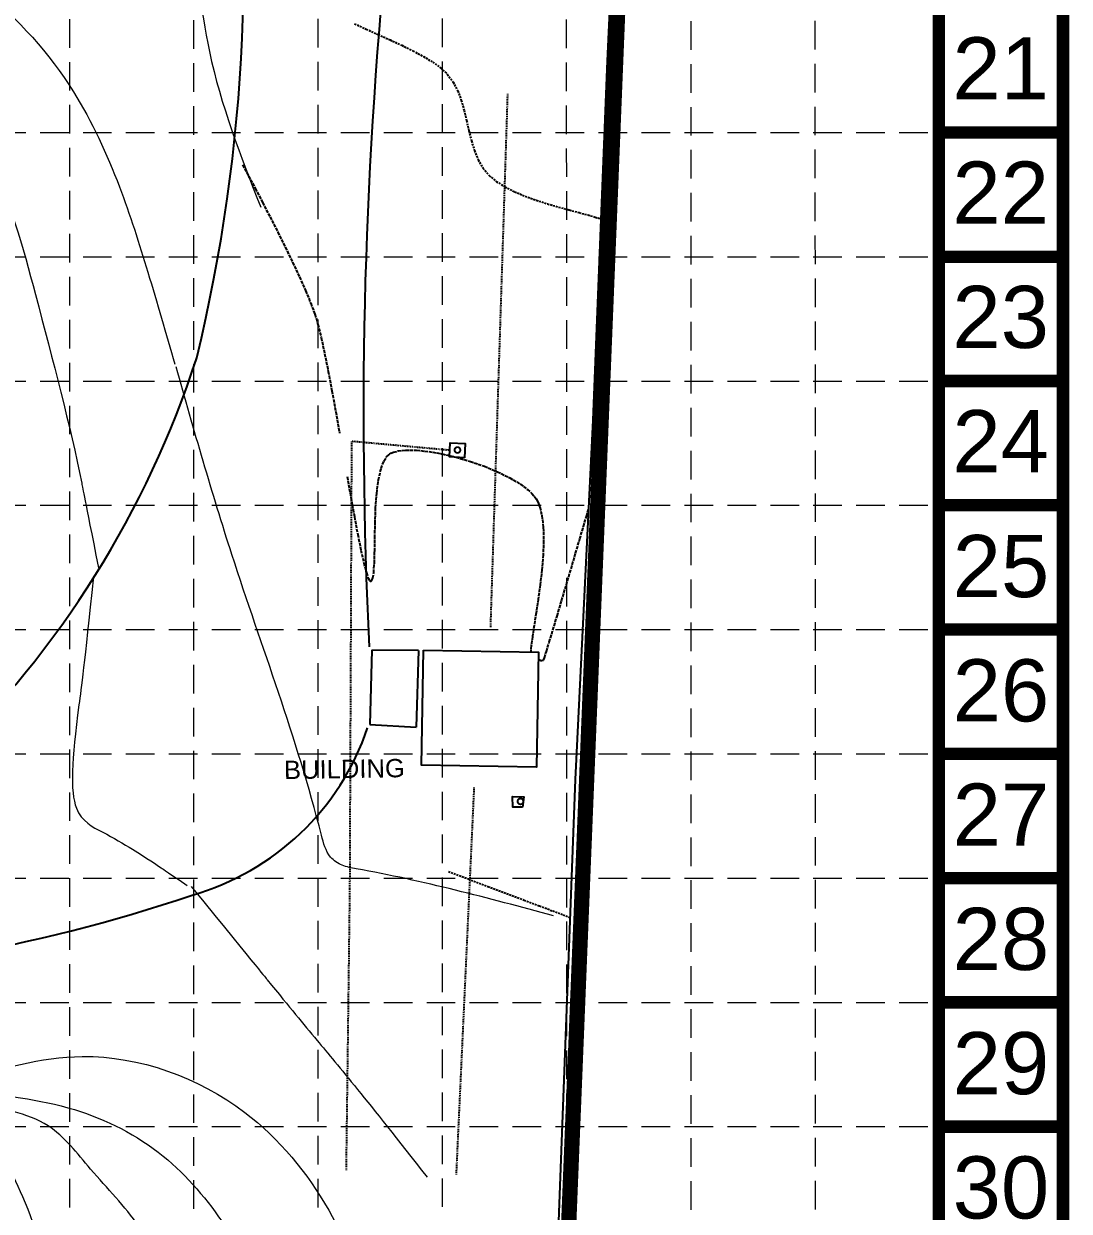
# Model space of a CAD drawing. Header units: inches. Extents: x 2507435 to 2508087, y 7097652 to 7098695.
# Drawn here: x 2507950.5 to 2508087.4, y 7098195.3 to 7098350.8 of the extents above; entities that cross this region are included whole.
import ezdxf
from ezdxf.enums import TextEntityAlignment as Align

# ---------------------------------------------------------------- set-up
doc = ezdxf.new("R2010")
doc.units = ezdxf.units.IN
doc.header["$MEASUREMENT"] = 0
for name, pattern in [('DASHED', [0.75, 0.5, -0.25]), ('DASHED7', [0.5317999999999998, 0.4379999999999999, -0.0938]), ('HIDDEN', [0.375, 0.25, -0.125]), ('HIDDEN2', [0.1875, 0.125, -0.0625])]:
    doc.linetypes.add(name, pattern=pattern)
doc.layers.add('ALT BID GRADING', color=1, linetype='Continuous', lineweight=0)
doc.layers.add('CV_GRADING_PROP', color=1, linetype='Continuous', lineweight=0)
for name, color, linetype in [('BASE', 7, 'Continuous'), ('CONT-MJR', 7, 'DASHED7'), ('CONT-MNR', 8, 'HIDDEN'), ('E-CONCRETE', 7, 'Continuous'), ('E-FENCE', 7, 'FENCE_LINE'), ('E-GRAVEL', 8, 'DASHED'), ('E-STRUCTURES', 6, 'Continuous'), ('E-UTILITIES', 5, 'Continuous'), ('GRID', 254, 'HIDDEN'), ('LIMITS OF DISTURBANCE', 1, 'HIDDEN'), ('TXT-NOTES', 2, 'Continuous'), ('WATER-STRIPE', 5, 'HIDDEN2')]:
    doc.layers.add(name, color=color, linetype=linetype)
doc.styles.get("Standard").update_dxf_attribs({"font": 'ARIAL.TTF'})
doc.linetypes.add('FENCE_LINE', pattern='A,0.75,-0.2,["x",Standard,S=0.1,R=0,X=-0.1,Y=-0.05],-0.075', length=1.025)

msp = doc.modelspace()

# ---------------------------------------------------------------- linework, layer by layer
at = {"layer": 'ALT BID GRADING', "color": 35, "linetype": 'Continuous', "lineweight": 13}
for points in [[(2507786.620919804, 7098527.458312683), (2507795.932537719, 7098516.379419497), (2507807.461209416, 7098499.982655114), (2507816.772827331, 7098485.358517302), (2507819.965836123, 7098476.794455586), (2507823.867391462, 7098468.961755048), (2507828.42768808, 7098467.591257548), (2507843.1114883, 7098470.327343912), (2507858.044162683, 7098472.814693409), (2507873.72347767, 7098475.550779773), (2507883.429714932, 7098475.79951451), (2507895.624737296, 7098475.302045036), (2507906.077611539, 7098464.35770171), (2507913.295070944, 7098447.194983576), (2507918.27263028, 7098434.509497094), (2507922.747901022, 7098421.544090598), (2507929.472141502, 7098406.402435635), (2507933.951941643, 7098395.458094439), (2507942.459692717, 7098386.203554839), (2507951.66817803, 7098381.975057925), (2507957.143492937, 7098378.492767351), (2507964.112074557, 7098375.010476776), (2507968.591878321, 7098369.040836705), (2507971.079630721, 7098363.933843055), (2507974.813826585, 7098347.152152183), (2507981.533534043, 7098326.755878213)], [(2508019.866825901, 7098233.9775914), (2507994.03451549, 7098240.134096102), (2507992.207758196, 7098240.590524695), (2507990.685456224, 7098241.655521907), (2507989.486698272, 7098244.541674105), (2507977.75513487, 7098281.266926435), (2507970.438869346, 7098305.859685774)]]:
    msp.add_spline(points, degree=3, dxfattribs=at)
at = {"layer": 'BASE', "const_width": 1.627109455971472}
for points in [[(2508086.586663205, 7097653.153363655), (2508086.586663205, 7098694.503415476), (2507435.742880816, 7098694.503415476), (2507435.742880816, 7097653.153363655)], [(2508070.315568645, 7097669.424458215), (2508070.315568645, 7098678.232320917), (2507452.013975376, 7098678.232320917), (2507452.013975376, 7097669.424458215)]]:
    msp.add_lwpolyline(points, close=True, dxfattribs=at)
for points in [[(2508086.586663205, 7098336.539335163), (2508070.315568645, 7098336.539335163)], [(2508086.586663205, 7098320.268240604), (2508070.315568645, 7098320.268240604)], [(2508086.586663205, 7098303.997146043), (2508070.315568645, 7098303.997146043)], [(2508086.586663205, 7098287.726051483), (2508070.315568645, 7098287.726051483)], [(2508086.586663205, 7098271.454956924), (2508070.315568645, 7098271.454956924)], [(2508086.586663205, 7098255.183862365), (2508070.315568645, 7098255.183862365)], [(2508086.586663205, 7098238.912767804), (2508070.315568645, 7098238.912767804)], [(2508086.586663205, 7098222.641673245), (2508070.315568645, 7098222.641673245)], [(2508086.586663205, 7098206.370578685), (2508070.315568645, 7098206.370578685)]]:
    msp.add_lwpolyline(points, dxfattribs=at)
at = {"layer": 'CONT-MJR', "color": 35, "elevation": 670}
for points in [[(2507979.147048055, 7098332.287214843), (2507979.937212323, 7098330.833605865)], [(2507981.76902176, 7098327.383722066), (2507982.758480605, 7098325.474487962)], [(2507983.762184652, 7098323.500419537), (2507984.754040741, 7098321.505037148)], [(2507984.754040741, 7098321.505037148), (2507985.707955709, 7098319.531861154)], [(2507985.707955709, 7098319.531861154), (2507986.597836395, 7098317.624411916)], [(2507986.597836395, 7098317.624411916), (2507987.397589637, 7098315.826209792)], [(2507988.622341144, 7098312.731628327), (2507989.019327039, 7098311.407757234)], [(2507989.019327039, 7098311.407757234), (2507989.446849318, 7098309.679191398)], [(2507989.446849318, 7098309.679191398), (2507989.899596002, 7098307.608570405)], [(2507990.859514669, 7098302.691721302), (2507991.356062693, 7098299.970772365)], [(2507998.294577293, 7098294.33944588), (2507998.442277838, 7098294.446068843)], [(2507998.589437156, 7098294.530737323), (2507998.92540278, 7098294.676236136)], [(2507998.92540278, 7098294.676236136), (2507999.526694068, 7098294.83675083)], [(2508001.917622843, 7098294.933892563), (2508003.536839616, 7098294.763328264)], [(2507996.944026952, 7098291.036397048), (2507997.288937435, 7098292.546779801)], [(2508008.986422816, 7098293.469334138), (2508010.812077596, 7098292.828953637)], [(2507992.848317771, 7098291.509503068), (2507993.328899869, 7098288.798404434)], [(2508012.548203941, 7098292.109907546), (2508014.138346679, 7098291.327711252)], [(2508015.526050635, 7098290.497880139), (2508016.45252, 7098289.810144519)], [(2508016.45252, 7098289.810144519), (2508017.021248369, 7098289.285631379)], [(2508017.81292742, 7098288.168833322), (2508018.085999816, 7098287.469122292)], [(2508018.085999816, 7098287.469122292), (2508018.348197177, 7098286.383705431)], [(2508018.348197177, 7098286.383705431), (2508018.530258093, 7098284.821356222)], [(2508024.176066992, 7098286.253424233), (2508024.44258978, 7098287.152331386)], [(2507996.476763828, 7098283.481243407), (2507996.510953017, 7098285.406392447)], [(2508018.573883909, 7098283.081740073), (2508018.504186755, 7098281.219663994)], [(2508022.765893138, 7098281.450460161), (2508023.314167329, 7098283.319679178)], [(2507996.410947953, 7098280.130272364), (2507996.452467178, 7098281.690756253)], [(2508022.1708045, 7098279.423422741), (2508022.765893138, 7098281.450460161)], [(2507995.366499328, 7098278.881626172), (2507995.608079873, 7098278.187130268)], [(2508021.552452754, 7098277.321376357), (2508022.1708045, 7098279.423422741)], [(2507995.608079873, 7098278.187130268), (2507995.769220036, 7098277.883900316)], [(2507995.769220036, 7098277.883900316), (2507995.866464017, 7098277.7929028)], [(2507995.866464017, 7098277.7929028), (2507995.911903683, 7098277.782254129)], [(2507995.911903683, 7098277.782254129), (2507995.972266169, 7098277.796080709)], [(2507996.078776861, 7098277.894047197), (2507996.206261013, 7098278.205339293)], [(2508017.866278798, 7098275.446746262), (2508017.59441109, 7098273.642900549)], [(2508017.112500884, 7098270.544741469), (2508016.952682651, 7098269.36004212)], [(2508017.897879202, 7098267.535776439), (2508017.947659719, 7098267.51308677)], [(2508018.044369531, 7098267.471753403), (2508018.182525557, 7098267.424359472)], [(2508018.182525557, 7098267.424359472), (2508018.354451584, 7098267.40100768)]]:
    msp.add_lwpolyline(points, dxfattribs=at)
at = {"layer": 'CONT-MJR', "color": 35, "extrusion": (0.8816370962335526, 0.4719279929659498, 0), "elevation": 5561029.172967816}
msp.add_lwpolyline([(5074565.846077885, 670), (5074563.975688829, 670)], dxfattribs=at)
at = {"layer": 'CONT-MJR', "color": 35, "extrusion": (0.8846570681197661, 0.466242288757401, 0), "elevation": 5528244.204416525}
msp.add_lwpolyline([(5110260.367368087, 670.0000000000009), (5110258.331687271, 670.0000000000009)], dxfattribs=at)
at = {"layer": 'CONT-MJR', "color": 35, "extrusion": (0.8913959955089636, 0.4532253073147876, 0), "elevation": 5452746.532310328}
msp.add_lwpolyline([(5190737.646325271, 670), (5190735.431744508, 670)], dxfattribs=at)
at = {"layer": 'CONT-MJR', "color": 35, "extrusion": (0.9234878885486859, 0.383627579435955, 0), "elevation": 5039205.704787564}
msp.add_lwpolyline([(5593075.560005008, 670.0000000000009), (5593073.778244068, 670.0000000000009)], dxfattribs=at)
at = {"layer": 'CONT-MJR', "color": 35, "extrusion": (0.9367982841817982, 0.3498699397691073, 0), "elevation": 4832965.686033746}
msp.add_lwpolyline([(5772218.90624959, 670), (5772217.359335125, 670)], dxfattribs=at)
at = {"layer": 'CONT-MJR', "color": 35, "extrusion": (0.980367357671682, 0.1971797251540948, 0), "elevation": 3858393.774251333}
msp.add_lwpolyline([(6464424.315063381, 670), (6464421.917965453, 670)], dxfattribs=at)
at = {"layer": 'CONT-MJR', "color": 35, "extrusion": (0.9824549587346901, 0.1865000108783337, 0), "elevation": 3787821.58561519}
msp.add_lwpolyline([(6506024.968150763, 670.0000000000009), (6506022.355499142, 670.0000000000009)], dxfattribs=at)
at = {"layer": 'CONT-MJR', "color": 35, "extrusion": (0.9845302672567385, 0.175214590874662, 0), "elevation": 3712919.1253465}
msp.add_lwpolyline([(6549054.487923304, 670.0000000000009), (6549051.631286143, 670.0000000000009)], dxfattribs=at)
at = {"layer": 'CONT-MJR', "color": 35, "extrusion": (0.8417631163328541, -0.539847067215894, 0), "elevation": -1720853.002416319}
msp.add_lwpolyline([(7329016.854293201, 670), (7329017.50998072, 670)], dxfattribs=at)
at = {"layer": 'CONT-MJR', "color": 35, "extrusion": (0.7094546258985182, -0.7047511147853501, 0), "elevation": -3223219.856965569}
msp.add_lwpolyline([(6803431.962707654, 670), (6803432.34909225, 670)], dxfattribs=at)
at = {"layer": 'CONT-MJR', "color": 35, "extrusion": (-0.49870072176455, 0.8667742440286956, 0), "elevation": 4901878.16903609}
msp.add_lwpolyline([(-5713793.017382352, 670.0000000000009), (-5713793.187160488, 670.0000000000009)], dxfattribs=at)
at = {"layer": 'CONT-MJR', "color": 35, "extrusion": (0.1148068041804103, -0.9933878385172032, 0), "elevation": -6763424.354492005}
msp.add_lwpolyline([(3306348.774162459, 670.0000000000009), (3306349.745041506, 670.0000000000009)], dxfattribs=at)
at = {"layer": 'CONT-MJR', "color": 35, "extrusion": (-0.01003951864291209, -0.9999496027627687, 0), "elevation": -7123116.331447281}
msp.add_lwpolyline([(2436610.630392291, 670.0000000000009), (2436612.056933522, 670.0000000000009)], dxfattribs=at)
at = {"layer": 'CONT-MJR', "color": 35, "extrusion": (-0.1745988623700308, -0.9846396484293588, 0), "elevation": -7427157.024563716}
msp.add_lwpolyline([(1230125.530329087, 670.0000000000009), (1230127.313224016, 670.0000000000009)], dxfattribs=at)
at = {"layer": 'CONT-MJR', "color": 35, "extrusion": (-0.2313777285456933, -0.9728639918986804, 0), "elevation": -7485971.644005019}
msp.add_lwpolyline([(797560.7935565473, 670.0000000000009), (797562.680095817, 670.0000000000009)], dxfattribs=at)
at = {"layer": 'CONT-MJR', "color": 35, "extrusion": (-0.2819358121844941, -0.9594332690749627, 0), "elevation": -7517436.458689841}
msp.add_lwpolyline([(405002.1889936896, 670.0000000000009), (405004.1263124153, 670.0000000000009)], dxfattribs=at)
at = {"layer": 'CONT-MJR', "color": 35, "extrusion": (0.9308746125051006, -0.3653388232770763, 0), "elevation": -258650.8418134963}
msp.add_lwpolyline([(7523889.102253991, 670), (7523890.140643219, 670)], dxfattribs=at)
at = {"layer": 'CONT-MJR', "color": 35, "extrusion": (0.3826466453962768, 0.9238947693146532, 0), "elevation": 7517757.539593065}
msp.add_lwpolyline([(398999.8683764702, 670.0000000000009), (398997.9892378468, 670.0000000000009)], dxfattribs=at)
at = {"layer": 'CONT-MJR', "color": 35, "extrusion": (0.9917895639961283, -0.1278806504064227, 0), "elevation": 1579671.121111577}
msp.add_lwpolyline([(7360733.480893069, 670), (7360735.25252534, 670)], dxfattribs=at)
at = {"layer": 'CONT-MJR', "color": 35, "extrusion": (0.5132258449756183, 0.8582535942535064, 0), "elevation": 7379311.720430455}
msp.add_lwpolyline([(1490514.415873063, 670.0000000000009), (1490512.798980381, 670.0000000000009)], dxfattribs=at)
at = {"layer": 'CONT-MJR', "color": 35, "extrusion": (0.7479749369009282, 0.6637269723071773, 0), "elevation": 6587259.929327292}
msp.add_lwpolyline([(3644703.936516622, 670), (3644703.465963586, 670)], dxfattribs=at)
at = {"layer": 'CONT-MJR', "color": 35, "extrusion": (0.9839171082354862, 0.1786256535929787, 0), "elevation": 3735594.019651763}
msp.add_lwpolyline([(6536135.840364868, 670.0000000000009), (6536133.246612741, 670.0000000000009)], dxfattribs=at)
at = {"layer": 'CONT-MJR', "color": 35, "extrusion": (0.9974956405285398, -0.07072797979978293, 0), "elevation": 1999668.131375581}
msp.add_lwpolyline([(7257896.239253848, 670.0000000000009), (7257898.15249395, 670.0000000000009)], dxfattribs=at)
at = {"layer": 'CONT-MJR', "color": 35, "extrusion": (0.7944862220688935, 0.6072821773629593, 0), "elevation": 6303249.575419247}
msp.add_lwpolyline([(4116418.53087184, 670), (4116418.308974342, 670)], dxfattribs=at)
at = {"layer": 'CONT-MJR', "color": 35, "extrusion": (0.8297706866855405, 0.5581044772418574, 0), "elevation": 6042666.113154992}
msp.add_lwpolyline([(4490216.158428283, 670.0000000000009), (4490215.937767744, 670.0000000000009)], dxfattribs=at)
at = {"layer": 'CONT-MJR', "color": 35, "extrusion": (0.8776197192295047, 0.4793575162856272, 0), "elevation": 5603703.675295552}
msp.add_lwpolyline([(5027360.942118062, 670), (5027360.480136615, 670)], dxfattribs=at)
at = {"layer": 'CONT-MJR', "color": 35, "extrusion": (0.9825815736022755, 0.1858317820429973, 0), "elevation": 3783395.669548709}
msp.add_lwpolyline([(6508580.314075754, 670), (6508577.942429447, 670)], dxfattribs=at)
at = {"layer": 'CONT-MJR', "color": 35, "extrusion": (0.9993438951062827, -0.03621849408524657, 0), "elevation": 2249261.794161938}
msp.add_lwpolyline([(7184464.043398082, 670), (7184466.009157368, 670)], dxfattribs=at)
at = {"layer": 'CONT-MJR', "color": 35, "extrusion": (0.9593411283846836, -0.2822491796083776, 0), "elevation": 402565.2714297608}
msp.add_lwpolyline([(7517564.349621359, 670), (7517565.710090377, 670)], dxfattribs=at)
at = {"layer": 'CONT-MJR', "color": 35, "extrusion": (0.9996856992121247, 0.02506995793305945, 0), "elevation": 2685183.959926304}
msp.add_lwpolyline([(7033177.905795402, 670), (7033176.165632321, 670)], dxfattribs=at)
at = {"layer": 'CONT-MJR', "color": 35, "extrusion": (0.9595390076828874, -0.2815757317933131, 0), "elevation": 407841.8819067331}
msp.add_lwpolyline([(7517278.23285831, 670.0000000000009), (7517279.930122473, 670.0000000000009)], dxfattribs=at)
at = {"layer": 'CONT-MJR', "color": 35, "extrusion": (0.9802445360200904, 0.1977894072056375, 0), "elevation": 3862413.011136336}
msp.add_lwpolyline([(6461999.33120113, 670.0000000000009), (6461997.243971705, 670.0000000000009)], dxfattribs=at)
at = {"layer": 'CONT-MJR', "color": 35, "extrusion": (0.9999079422412468, -0.01356860504530933, 0), "elevation": 2411451.791172582}
msp.add_lwpolyline([(7131658.252171366, 670.0000000000009), (7131660.042823363, 670.0000000000009)], dxfattribs=at)
at = {"layer": 'CONT-MJR', "color": 35, "extrusion": (0.9759351416560398, 0.2180609989906628, 0), "elevation": 3995498.5455892}
msp.add_lwpolyline([(6380566.904428452, 670.0000000000009), (6380565.163518774, 670.0000000000009)], dxfattribs=at)
at = {"layer": 'CONT-MJR', "color": 35, "extrusion": (0.9667432934853215, 0.2557487135865082, 0), "elevation": 4239963.393309661}
msp.add_lwpolyline([(6220798.249188676, 670.0000000000009), (6220796.915437466, 670.0000000000009)], dxfattribs=at)
at = {"layer": 'CONT-MJR', "color": 35, "extrusion": (0.9975927657606537, -0.06934460110210289, 0), "elevation": 2009731.671970643}
msp.add_lwpolyline([(7255107.679865311, 670.0000000000009), (7255108.917984995, 670.0000000000009)], dxfattribs=at)
at = {"layer": 'CONT-MJR', "color": 35, "extrusion": (0.9966687193898514, -0.08155650672873414, 0), "elevation": 1920752.570719891}
msp.add_lwpolyline([(7279180.081084044, 670.0000000000009), (7279178.144905089, 670.0000000000009)], dxfattribs=at)
at = {"layer": 'CONT-MJR', "color": 35, "extrusion": (0.9854840141534412, -0.1697682474670101, 0), "elevation": 1266527.917873979}
msp.add_lwpolyline([(7421017.819966493, 670), (7421018.519920852, 670)], dxfattribs=at)
at = {"layer": 'CONT-MJR', "color": 35, "extrusion": (0.9935903528576343, -0.1130407479993026, 0), "elevation": 1689548.033210326}
msp.add_lwpolyline([(7336290.094227873, 670.0000000000009), (7336288.139121415, 670.0000000000009)], dxfattribs=at)
at = {"layer": 'CONT-MJR', "color": 35, "extrusion": (0.6769691437484963, -0.7360113982897465, 0), "elevation": -3526577.480272716}
msp.add_lwpolyline([(6651228.664154395, 670), (6651228.808867769, 670)], dxfattribs=at)
at = {"layer": 'CONT-MJR', "color": 35, "extrusion": (0.9908428200613834, -0.1350203908037791, 0), "elevation": 1526639.570535468}
msp.add_lwpolyline([(7371910.731853292, 670.0000000000009), (7371908.813674366, 670.0000000000009)], dxfattribs=at)
at = {"layer": 'CONT-MJR', "color": 35, "extrusion": (0.9591036516326458, -0.2830550925613678, 0), "elevation": 396249.0851023712}
msp.add_lwpolyline([(7517889.788363763, 670), (7517891.971908679, 670)], dxfattribs=at)
at = {"layer": 'CONT-MJR', "color": 35, "extrusion": (0.958725875706377, -0.2843320158741195, 0), "elevation": 386237.6620529299}
msp.add_lwpolyline([(7518408.69137037, 670), (7518410.781264912, 670)], dxfattribs=at)
at = {"layer": 'CONT-MJR', "color": 35, "extrusion": (0.9878782721876399, -0.1552305361053784, 0), "elevation": 1375747.264772898}
msp.add_lwpolyline([(7401551.217605812, 670), (7401549.54506108, 670)], dxfattribs=at)
at = {"layer": 'CONT-MJR', "color": 35, "extrusion": (0.9581472840153491, -0.2862757099965174, 0), "elevation": 370989.6703795006}
msp.add_lwpolyline([(7519174.603694556, 670.0000000000009), (7519176.513856643, 670.0000000000009)], dxfattribs=at)
at = {"layer": 'CONT-MJR', "color": 35, "extrusion": (0.9883885598085015, -0.1519475397618417, 0), "elevation": 1400330.675962412}
msp.add_lwpolyline([(7396937.893647796, 670.0000000000009), (7396936.430773234, 670.0000000000009)], dxfattribs=at)
at = {"layer": 'CONT-MJR', "color": 35, "extrusion": (0.9572057054885219, -0.2894084265881373, 0), "elevation": 346391.3002317003}
msp.add_lwpolyline([(7520346.294634838, 670.0000000000009), (7520347.938991735, 670.0000000000009)], dxfattribs=at)
at = {"layer": 'CONT-MJR', "color": 35, "extrusion": (0.9965597752590345, -0.08287710380836676, 0), "elevation": 1911104.804099313}
msp.add_lwpolyline([(7281706.89951229, 670.0000000000009), (7281706.027810229, 670.0000000000009)], dxfattribs=at)
at = {"layer": 'CONT-MJR', "color": 35, "extrusion": (0.9554712762460441, -0.2950841240540663, 0), "elevation": 301753.6861610054}
msp.add_lwpolyline([(7522268.314270701, 670.0000000000009), (7522269.606773769, 670.0000000000009)], dxfattribs=at)
at = {"layer": 'CONT-MJR', "color": 35, "extrusion": (0.9301537847636674, -0.3671701740199297, 0), "elevation": -273429.1521431059}
msp.add_lwpolyline([(7523349.953575049, 670.0000000000009), (7523350.285181216, 670.0000000000009)], dxfattribs=at)
at = {"layer": 'CONT-MJR', "color": 35, "extrusion": (0.9513451580073923, -0.3081272307601037, 0), "elevation": 198821.8289124407}
msp.add_lwpolyline([(7525691.522719084, 670.0000000000009), (7525692.377405588, 670.0000000000009)], dxfattribs=at)
at = {"layer": 'CONT-MJR', "color": 35, "extrusion": (-0.3930058163848002, -0.9195359853141784, 0), "elevation": -7512778.052697606}
msp.add_lwpolyline([(-483447.6642114478, 670.0000000000009), (-483447.5590390423, 670.0000000000009)], dxfattribs=at)
at = {"layer": 'CONT-MJR', "color": 35, "extrusion": (0.2999762153886306, -0.9539466810053453, 0), "elevation": -6019022.773986108}
msp.add_lwpolyline([(4521827.175900351, 670), (4521827.381870736, 670)], dxfattribs=at)
at = {"layer": 'CONT-MNR', "color": 35, "extrusion": (0.4214041655461098, 0.9068729399758199, 0), "elevation": 7494181.277466979}
msp.add_lwpolyline([(716842.8583911723, 671), (716841.180714942, 671)], dxfattribs=at)
at = {"layer": 'CONT-MNR', "color": 35, "extrusion": (-0.4102522135579987, -0.9119721055332571, 0), "elevation": -7502407.896042453}
msp.add_lwpolyline([(-624892.0381195685, 671), (-624890.3267184384, 671)], dxfattribs=at)
at = {"layer": 'CONT-MNR', "color": 35}
for points, elevation in [([(2507996.899381644, 7098349.36529039), (2507998.464121833, 7098348.663108669)], 671), ([(2507998.464121833, 7098348.663108669), (2507999.997531302, 7098347.95590206)], 671), ([(2507999.997531302, 7098347.95590206), (2508001.464289234, 7098347.238721285)], 671), ([(2508001.464289234, 7098347.238721285), (2508002.82907481, 7098346.506617078)], 671), ([(2508002.82907481, 7098346.506617078), (2508004.056567212, 7098345.754640163)], 671), ([(2508004.056567212, 7098345.754640163), (2508005.111445623, 7098344.977841272)], 671), ([(2508007.323706589, 7098341.976702409), (2508007.791604501, 7098340.733716881)], 671), ([(2508007.791604501, 7098340.733716881), (2508008.167416545, 7098339.430116143)], 671), ([(2508008.489458707, 7098338.09328937), (2508008.796046971, 7098336.750625739)], 671), ([(2508008.796046971, 7098336.750625739), (2508009.125497323, 7098335.429514426)], 671), ([(2508009.516125747, 7098334.157344607), (2508010.006248228, 7098332.961505458)], 671), ([(2508017.609261295, 7098327.674019481), (2508019.080305911, 7098327.200251784)], 671), ([(2508021.113875269, 7098234.099965659), (2508022.020067553, 7098233.7526734)], 669)]:
    msp.add_lwpolyline(points, dxfattribs=dict(at, elevation=elevation))
at = {"layer": 'CONT-MNR', "color": 35, "extrusion": (-0.6896359773645114, -0.7241562115486514, 0), "elevation": -6869921.163685925}
msp.add_lwpolyline([(-3079086.596414923, 671), (-3079085.426855665, 671)], dxfattribs=at)
at = {"layer": 'CONT-MNR', "color": 35, "extrusion": (0.8046839218413748, 0.5937034494846599, 0), "elevation": 6232463.490711176}
msp.add_lwpolyline([(4222911.637494555, 671), (4222910.345574147, 671)], dxfattribs=at)
at = {"layer": 'CONT-MNR', "color": 35, "extrusion": (0.8879364722923108, 0.4599661087222474, 0), "elevation": 5491947.912898902}
msp.add_lwpolyline([(5149279.665332841, 671), (5149278.364585347, 671)], dxfattribs=at)
at = {"layer": 'CONT-MNR', "color": 35, "extrusion": (0.972188296077057, 0.2342005913117828, 0), "elevation": 4100691.47869298}
msp.add_lwpolyline([(6313545.519717468, 671.0000000000009), (6313544.144647657, 671.0000000000009)], dxfattribs=at)
at = {"layer": 'CONT-MNR', "color": 35, "extrusion": (0.9559496016171292, 0.2935308487502672, 0), "elevation": 4481110.747710752}
msp.add_lwpolyline([(6049472.878708427, 671.0000000000009), (6049471.5479167, 671.0000000000009)], dxfattribs=at)
at = {"layer": 'CONT-MNR', "color": 35, "extrusion": (0.8669186773176943, 0.4984496031874633, 0), "elevation": 5712401.965271147}
msp.add_lwpolyline([(4903560.829744288, 671.0000000000009), (4903559.569972949, 671.0000000000009)], dxfattribs=at)
at = {"layer": 'CONT-MNR', "color": 35, "extrusion": (0.7669572652260774, 0.6416981793000012, 0), "elevation": 6478523.613801461}
msp.add_lwpolyline([(3834731.340592687, 671.0000000000009), (3834730.08757596, 671.0000000000009)], dxfattribs=at)
at = {"layer": 'CONT-MNR', "color": 35, "extrusion": (-0.6376467137236645, -0.7703289352461136, 0), "elevation": -7067274.942248418}
msp.add_lwpolyline([(-2594233.595845034, 671), (-2594232.378084215, 671)], dxfattribs=at)
at = {"layer": 'CONT-MNR', "color": 35, "extrusion": (-0.5314358216533647, -0.8470985582939055, 0), "elevation": -7345832.838929379}
msp.add_lwpolyline([(-1647773.237839363, 671), (-1647771.906694664, 671)], dxfattribs=at)
at = {"layer": 'CONT-MNR', "color": 35, "extrusion": (-0.4498807125139826, -0.8930886543383649, 0), "elevation": -7467744.375879591}
msp.add_lwpolyline([(-953523.0938494317, 671.0000000000009), (-953521.6654640744, 671.0000000000009)], dxfattribs=at)
at = {"layer": 'CONT-MNR', "color": 35, "extrusion": (-0.3880845125198817, -0.9216237904601887, 0), "elevation": -7515310.370998846}
msp.add_lwpolyline([(-443305.3773052944, 671), (-443303.8774868064, 671)], dxfattribs=at)
at = {"layer": 'CONT-MNR', "color": 35, "extrusion": (-0.3414296815051804, -0.9399073212754921, 0), "elevation": -7528081.803162816}
msp.add_lwpolyline([(-66277.18405754957, 671), (-66275.64412733121, 671)], dxfattribs=at)
at = {"layer": 'CONT-MNR', "color": 35, "extrusion": (-0.2813190014818996, -0.9596143076284487, 0), "elevation": -7517209.764959013}
msp.add_lwpolyline([(409836.6731000547, 671), (409838.1874867992, 671)], dxfattribs=at)
at = {"layer": 'CONT-MNR', "color": 35, "extrusion": (-0.2646539739961964, -0.9643434419583206, 0), "elevation": -7508982.474665618}
msp.add_lwpolyline([(539992.7642869344, 671.0000000000009), (539994.2097671861, 671.0000000000009)], dxfattribs=at)
at = {"layer": 'CONT-MNR', "color": 35, "extrusion": (-0.2566146796051756, -0.9665137899746351, 0), "elevation": -7504225.586654851}
msp.add_lwpolyline([(602503.0257285684, 671), (602504.363713884, 671)], dxfattribs=at)
at = {"layer": 'CONT-MNR', "color": 35, "extrusion": (-0.2588289489761164, -0.9659231724997175, 0), "elevation": -7505586.630247148}
msp.add_lwpolyline([(585305.4754185048, 671), (585306.6669757527, 671)], dxfattribs=at)
at = {"layer": 'CONT-MNR', "color": 35, "extrusion": (-0.275990852766874, -0.9611602619693626, 0), "elevation": -7514820.412802991}
msp.add_lwpolyline([(451540.3878619142, 671), (451541.3942017897, 671)], dxfattribs=at)
at = {"layer": 'CONT-MNR', "color": 35, "extrusion": (-0.320794079294114, -0.9471489633050558, 0), "elevation": -7527731.282129}
msp.add_lwpolyline([(98372.8184753703, 671.0000000000009), (98373.60196847655, 671.0000000000009)], dxfattribs=at)
at = {"layer": 'CONT-MNR', "color": 35, "extrusion": (0.3557169360669427, 0.9345937413631374, 0), "elevation": 7526110.730796026}
msp.add_lwpolyline([(180997.2836989746, 669.0000000000009), (180994.5027370276, 669.0000000000009)], dxfattribs=at)
at = {"layer": 'CONT-MNR', "color": 35, "extrusion": (-0.3548496743589026, -0.9349233704466804, 0), "elevation": -7526275.416818598}
msp.add_lwpolyline([(-174011.7594189835, 669), (-174009.0229010317, 669)], dxfattribs=at)
at = {"layer": 'CONT-MNR', "color": 35, "extrusion": (-0.3542452899702935, -0.9351525407835145, 0), "elevation": -7526386.31950857}
msp.add_lwpolyline([(-169144.1969836359, 669), (-169141.5763081387, 669)], dxfattribs=at)
at = {"layer": 'CONT-MNR', "color": 35, "extrusion": (-0.3538883512352552, -0.935287674921461, 0), "elevation": -7526450.326384492}
msp.add_lwpolyline([(-166269.0223360802, 669.0000000000009), (-166266.5889030481, 669.0000000000009)], dxfattribs=at)
at = {"layer": 'CONT-MNR', "color": 35, "extrusion": (-0.3538077560370128, -0.9353181660633207, 0), "elevation": -7526464.625659247}
msp.add_lwpolyline([(-165618.0328908162, 669), (-165615.8581011305, 669)], dxfattribs=at)
at = {"layer": 'CONT-MNR', "color": 35, "extrusion": (0.3541104140108789, 0.9352036220465808, 0), "elevation": 7526410.636938376}
msp.add_lwpolyline([(168051.4740649746, 669), (168049.6293196743, 669)], dxfattribs=at)
at = {"layer": 'CONT-MNR', "color": 35, "extrusion": (-0.355103891066135, -0.9348268430836219, 0), "elevation": -7526227.831552541}
msp.add_lwpolyline([(-176046.5316260061, 669), (-176045.0883250441, 669)], dxfattribs=at)
at = {"layer": 'CV_GRADING_PROP', "color": 35, "linetype": 'Continuous', "lineweight": 13}
for points, knots in [([(2507945.113683734, 7098355.131308983), (2507949.811234069, 7098351.423600658), (2507956.989472408, 7098343.389691049), (2507963.030786946, 7098330.13582669), (2507966.885120966, 7098318.013787443), (2507969.131774639, 7098310.218242493), (2507970.288777479, 7098306.203619427)], [34.73758285817904, 34.73758285817904, 34.73758285817904, 34.73758285817904, 52.52451738624811, 66.34469536647768, 78.14853729463817, 90.68198217510681, 90.68198217510681, 90.68198217510681, 90.68198217510681]), ([(2507937.570040756, 7098342.283838593), (2507940.628076266, 7098339.783822338), (2507947.732390278, 7098331.841881122), (2507952.659199073, 7098312.795983052), (2507956.844819522, 7098297.226827733), (2507958.405134569, 7098288.969197458), (2507960.291517585, 7098279.517770704)], [34.60243195399781, 34.60243195399781, 34.60243195399781, 34.60243195399781, 46.28954999085536, 65.62899815037066, 92.35022252044162, 95.26791736802419, 95.26791736802419, 95.26791736802419, 95.26791736802419]), ([(2507959.632767296, 7098278.418658284), (2507958.420498394, 7098266.624907441), (2507956.844969748, 7098255.503537319), (2507956.352485507, 7098247.137988117), (2507960.882498674, 7098244.972664911), (2507965.609295075, 7098242.216967682), (2507968.662065981, 7098240.150225683), (2507968.662065981, 7098240.150225683), (2507968.662065981, 7098240.150225683), (2507971.907831781, 7098237.933694675)], [97.69085528044062, 97.69085528044062, 97.69085528044062, 97.69085528044062, 102.3380635123786, 116.9576065324254, 128.6429011848618, 140.3787634494375, 158.3310313755246, 165.5130266123404, 169.1171591684565, 169.1171591684565, 169.1171591684565, 169.1171591684565]), ([(2507972.432029507, 7098237.819852147), (2507981.759200315, 7098226.371615849), (2507985.325775059, 7098221.977923324), (2507989.347678338, 7098217.130767937), (2507995.380533258, 7098209.919145052), (2508003.306050036, 7098199.751937795)], [171.0317711282412, 171.0317711282412, 171.0317711282412, 171.0317711282412, 171.4997876048091, 176.2629784806413, 183.4008234418678, 183.4008234418678, 183.4008234418678, 183.4008234418678])]:
    msp.add_open_spline(points, degree=3, knots=knots, dxfattribs=at)
for points in [[(2507942.091498364, 7098212.324658888), (2507958.16788468, 7098215.554353515), (2507979.446711825, 7098208.236809078), (2507990.429334258, 7098195.431108954), (2507996.984540055, 7098181.580743898), (2508003.671381644, 7098167.062218411), (2508008.974847626, 7098157.38332511), (2508015.224265806, 7098154.155354241)], [(2507942.889977768, 7098210.985950231), (2507957.140060235, 7098208.597557416), (2507968.760092368, 7098202.510602908), (2507976.902995095, 7098193.31086559), (2507984.691863572, 7098178.095917523), (2507991.772649176, 7098158.281098685), (2507999.207476217, 7098141.296970365), (2508004.87339692, 7098124.703885757), (2508008.843506469, 7098116.955642238)], [(2508011.241302343, 7098084.453005973), (2507997.737717159, 7098112.635477299), (2507991.772649176, 7098129.266544641), (2507985.045901415, 7098147.312181114), (2507979.027232932, 7098163.942475496), (2507971.592405892, 7098180.926605929), (2507965.573737409, 7098193.31086559), (2507959.264298072, 7098200.813164301), (2507953.68817869, 7098206.474541112), (2507943.95209489, 7098209.216769977)], [(2507944.901054335, 7098207.814203245), (2507950.350045484, 7098197.203062148), (2507955.306596845, 7098183.757294334), (2507961.679306764, 7098169.957688358), (2507968.052013089, 7098154.742738178), (2507974.424719414, 7098138.820118009), (2507980.089350054, 7098121.128315476), (2507989.648411339, 7098091.052253279), (2507995.313041979, 7098076.898811252), (2507998.853434781, 7098065.222221579), (2508005.580182543, 7098051.422617715)]]:
    msp.add_spline(points, degree=3, dxfattribs=at)
at = {"layer": 'E-CONCRETE'}
for p, q in [((2507996.089927968, 7098268.738297118), (2507995.809305584, 7098259.026607042)), ((2508002.18806181, 7098268.722475227), (2507996.089927968, 7098268.738297118)), ((2508002.18806181, 7098268.722475227), (2508001.898060662, 7098258.686207893)), ((2507995.809305584, 7098259.026607042), (2508001.898060662, 7098258.686207893))]:
    msp.add_line(p, q, dxfattribs=at)
for points in [[(2508008.214414051, 7098293.927058827), (2508006.231689144, 7098294.053691836), (2508006.350187428, 7098295.91778479), (2508008.316253337, 7098295.808514475), (2508008.214414051, 7098293.927058827)], [(2508015.825897648, 7098248.187863492), (2508014.523010911, 7098248.194489493), (2508014.502424736, 7098249.582418674), (2508015.961909254, 7098249.565377503), (2508015.825897648, 7098248.187863492)]]:
    msp.add_lwpolyline(points, dxfattribs=at)
at = {"layer": 'E-FENCE'}
for p, q in [((2508029.009065303, 7098396.285523256), (2508026.912515777, 7098345.912027825)), ((2508026.912515777, 7098345.912027825), (2508025.022117859, 7098298.852312576)), ((2508025.022117859, 7098298.852312576), (2508022.691970743, 7098251.809432155)), ((2508022.691970743, 7098251.809432155), (2508020.799022751, 7098200.93827555)), ((2508020.799022751, 7098200.93827555), (2508019.023595802, 7098155.285541877))]:
    msp.add_line(p, q, dxfattribs=at)
at = {"layer": 'E-GRAVEL', "color": 7, "linetype": 'Continuous'}
for centre, radius, start, end in [((2507759.80449114, 7098358.708654447), 219.5195902944346, 346.3881934384246, 8.476409741355349), ((2508615.134580043, 7098299.697472973), 620.1503925058571, 173.9604446766617, 182.8193084148616), ((2507851.503100364, 7098346.510378278), 127.8960574914905, 313.790693590363, 342.0273492328552), ((2507963.212865167, 7098269.500555695), 34.11871823617303, 285.9053305610153, 341.3135206035882), ((2507903.984639123, 7098439.828623385), 214.4040435238912, 271.0568504625979, 288.6542156008676)]:
    msp.add_arc(centre, radius, start, end, dxfattribs=at)
at = {"layer": 'E-STRUCTURES', "color": 7}
msp.add_lwpolyline([(2508002.867153757, 7098268.743248364), (2508017.914722615, 7098268.472746098), (2508017.644220349, 7098253.425177241), (2508002.596651492, 7098253.695679506)], close=True, dxfattribs=at)
at = {"layer": 'E-UTILITIES', "color": 7, "const_width": 0.25}
for points in [[(2508006.915672454, 7098294.954414675, 1), (2508007.665565924, 7098294.967055225, 1)], [(2508015.16830549, 7098248.948911489, 1), (2508015.91819896, 7098248.96155204, 1)]]:
    msp.add_lwpolyline(points, format="xyb", close=True, dxfattribs=at)
at = {"layer": 'GRID', "color": 252, "linetype": 'HIDDEN', "lineweight": 0, "ltscale": 15}
for p, q in [((2507956.613930757, 7097734.516061086), (2507956.489770343, 7098678.597135853)), ((2507972.796835263, 7097734.346731215), (2507972.760864903, 7098678.597135853)), ((2507989.082534832, 7097734.545898625), (2507989.031959463, 7098678.597135853)), ((2508005.38404243, 7097734.600608988), (2508005.303054022, 7098678.597135853)), ((2508021.623061148, 7097734.459096275), (2508021.574148582, 7098678.597135853)), ((2508037.929742801, 7097734.24597101), (2508037.845243142, 7098678.597135853)), ((2508054.21178337, 7097734.290333095), (2508054.116337701, 7098678.597135853)), ((2507452.013975376, 7098336.539335163), (2508070.315568645, 7098336.539335163)), ((2507452.013975376, 7098320.268240604), (2508070.315568645, 7098320.268240604)), ((2507452.013975376, 7098303.997146043), (2508070.315568645, 7098303.997146043)), ((2507452.013975376, 7098287.726051483), (2508070.315568645, 7098287.726051483)), ((2507452.013975376, 7098271.454956924), (2508070.315568645, 7098271.454956924)), ((2507452.013975376, 7098255.183862365), (2508070.315568645, 7098255.183862365)), ((2507452.013975376, 7098238.912767804), (2508070.315568645, 7098238.912767804)), ((2507452.013975376, 7098222.641673245), (2508070.315568645, 7098222.641673245)), ((2507452.013975376, 7098206.370578685), (2508070.315568645, 7098206.370578685))]:
    msp.add_line(p, q, dxfattribs=at)
at = {"layer": 'LIMITS OF DISTURBANCE', "ltscale": 30, "const_width": 2}
msp.add_lwpolyline([(2508040.650436161, 7098659.836378056), (2507774.920100386, 7098659.32229198), (2507776.264230064, 7098608.300056366), (2507804.291386123, 7098606.194359545), (2507805.178663956, 7098508.398802675), (2507764.979364849, 7098434.425274255), (2507729.107945589, 7098395.819028723), (2507630.794308925, 7098350.053489733), (2507645.249976321, 7098329.79024417), (2507733.265471447, 7098328.059754496), (2507737.825809758, 7098085.336952455), (2507647.943561675, 7098085.910165784), (2507647.800208825, 7098104.682914507), (2507629.307687464, 7098104.682914507), (2507629.151088282, 7098050.868568956), (2507651.657489443, 7098022.494489652), (2507656.388133493, 7098026.650288727, -0.6948064036351087), (2507832.62966582, 7097937.82892316), (2508011.151894334, 7097928.621596732), (2508040.077503543, 7098644.601660757)], format="xyb", close=True, dxfattribs=at)
at = {"layer": 'WATER-STRIPE', "color": 7}
for p, q in [((2508013.840836, 7098341.617527), (2508011.599314, 7098271.742039)), ((2507993.419247, 7098296.091178), (2507993.173034, 7098237.444167)), ((2508006.170186, 7098294.934253), (2507993.419247, 7098296.091178)), ((2508007.157795, 7098200.085126), (2508009.498818, 7098250.817515)), ((2507993.173034, 7098237.444167), (2507992.704088, 7098200.653297))]:
    msp.add_line(p, q, dxfattribs=at)

# ---------------------------------------------------------------- texts
at = {"layer": 'BASE'}
for s, p in [('21', (2508078.427187889, 7098344.93416327)), ('22', (2508078.427187889, 7098328.663077927)), ('23', (2508078.427199245, 7098312.391977185)), ('24', (2508078.427210602, 7098296.120881577)), ('25', (2508078.456645303, 7098279.765238611)), ('26', (2508078.456645303, 7098263.494153269)), ('27', (2508078.45665666, 7098247.223052527)), ('28', (2508078.456668016, 7098230.951956918)), ('29', (2508078.456668016, 7098214.680866444)), ('30', (2508078.456668016, 7098198.409781103))]:
    msp.add_text(s, height=8.135547279857356, dxfattribs=at).set_placement(p, align=Align.MIDDLE_CENTER)
at = {"layer": 'TXT-NOTES', "color": 0}
msp.add_text('BUILDING', height=2.4, rotation=0.9657126304681063, dxfattribs=at).set_placement((2507984.593511275, 7098251.865985639))

doc.saveas('drawing.dxf')
